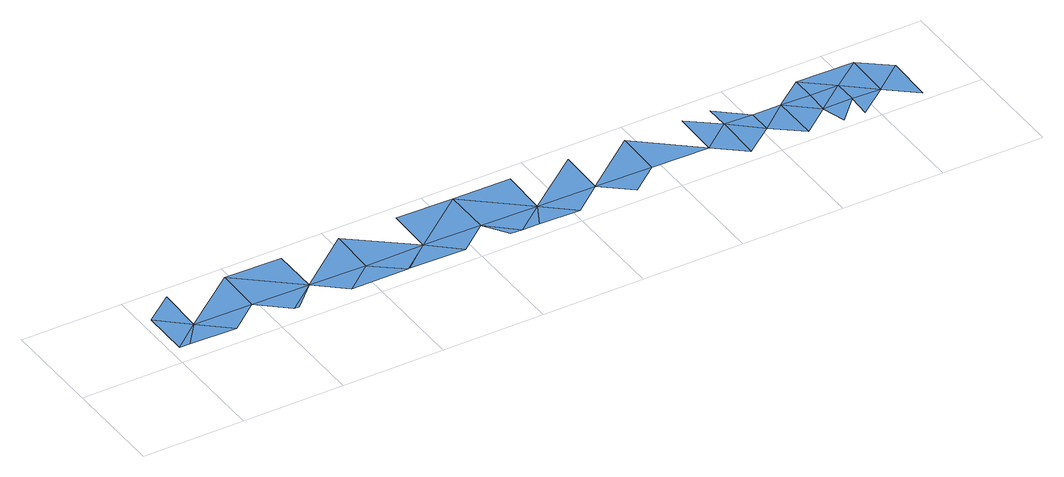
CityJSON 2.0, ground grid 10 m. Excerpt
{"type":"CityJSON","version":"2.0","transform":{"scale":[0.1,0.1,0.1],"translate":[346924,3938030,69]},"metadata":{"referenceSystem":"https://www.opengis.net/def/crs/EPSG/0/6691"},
"CityObjects":{
"waterbody1":{"type":"WaterBody","attributes":{"name":"8","class":"1140","function":"1","WaterBodyRiverFloodingRiskAttribute.description":"4","WaterBodyRiverFloodingRiskAttribute.rankOrg":"3","WaterBodyRiverFloodingRiskAttribute.adminType":"2","WaterBodyRiverFloodingRiskAttribute.scale":"L1"},"geometry":[{"type":"MultiSurface","lod":"1","boundaries":[[[0,1,2]],[[3,0,2]],[[4,2,1]],[[5,3,2]],[[6,7,2]],[[2,4,6]],[[6,8,7]],[[8,6,9]],[[9,10,8]],[[11,7,8]],[[12,13,8]],[[13,14,8]],[[12,15,13]],[[16,14,13]],[[16,13,15]],[[17,18,16]],[[19,20,16]],[[21,16,18]],[[19,16,21]],[[22,23,21]],[[19,21,24]],[[21,23,24]],[[23,25,24]],[[26,19,24]],[[25,27,24]],[[28,29,24]],[[24,27,28]],[[28,30,31]],[[28,31,32]],[[31,33,32]],[[34,35,33]],[[36,33,35]],[[35,34,37]],[[38,35,37]],[[38,37,39]],[[37,40,39]],[[39,40,41]],[[42,39,41]],[[43,44,41]],[[44,45,41]],[[42,41,45]]]}]},
"waterbody2":{"type":"WaterBody","attributes":{"name":"8","class":"1140","function":"1","WaterBodyRiverFloodingRiskAttribute.description":"4","WaterBodyRiverFloodingRiskAttribute.rankOrg":"2","WaterBodyRiverFloodingRiskAttribute.adminType":"2","WaterBodyRiverFloodingRiskAttribute.scale":"L1"},"geometry":[{"type":"MultiSurface","lod":"1","boundaries":[[[46,35,38]],[[47,39,42]],[[42,45,47]],[[48,47,45]],[[44,49,50]],[[45,44,50]],[[48,45,50]],[[51,50,52]],[[48,50,51]]]}]}
},
"vertices":[
[10,20,7],[20,20,7],[38,43,7],[10,67,7],[66,19,7],[39,89,7],[95,42,7],[96,88,7],[152,41,7],[123,18,7],[128,18,7],[152,87,7],[180,17,7],[208,40,7],[209,86,7],[236,16,8],[265,39,8],[238,16,8],[293,15,8],[322,84,8],[266,85,8],[322,38,8],[338,15,8],[349,14,8],[378,37,8],[366,14,8],[379,83,8],[406,13,8],[435,36,8],[436,82,8],[463,13,8],[491,35,8],[492,81,8],[548,34,8],[576,11,8],[577,57,8],[549,80,8],[605,33,8],[605,56,8],[633,56,8],[633,10,8],[661,32,8],[662,55,8],[668,9,8],[690,32,8],[690,55,8],
[577,80,8],[662,78,8],[719,77,8],[689,9,8],[718,31,8],[747,54,8],[746,8,8]
]}
